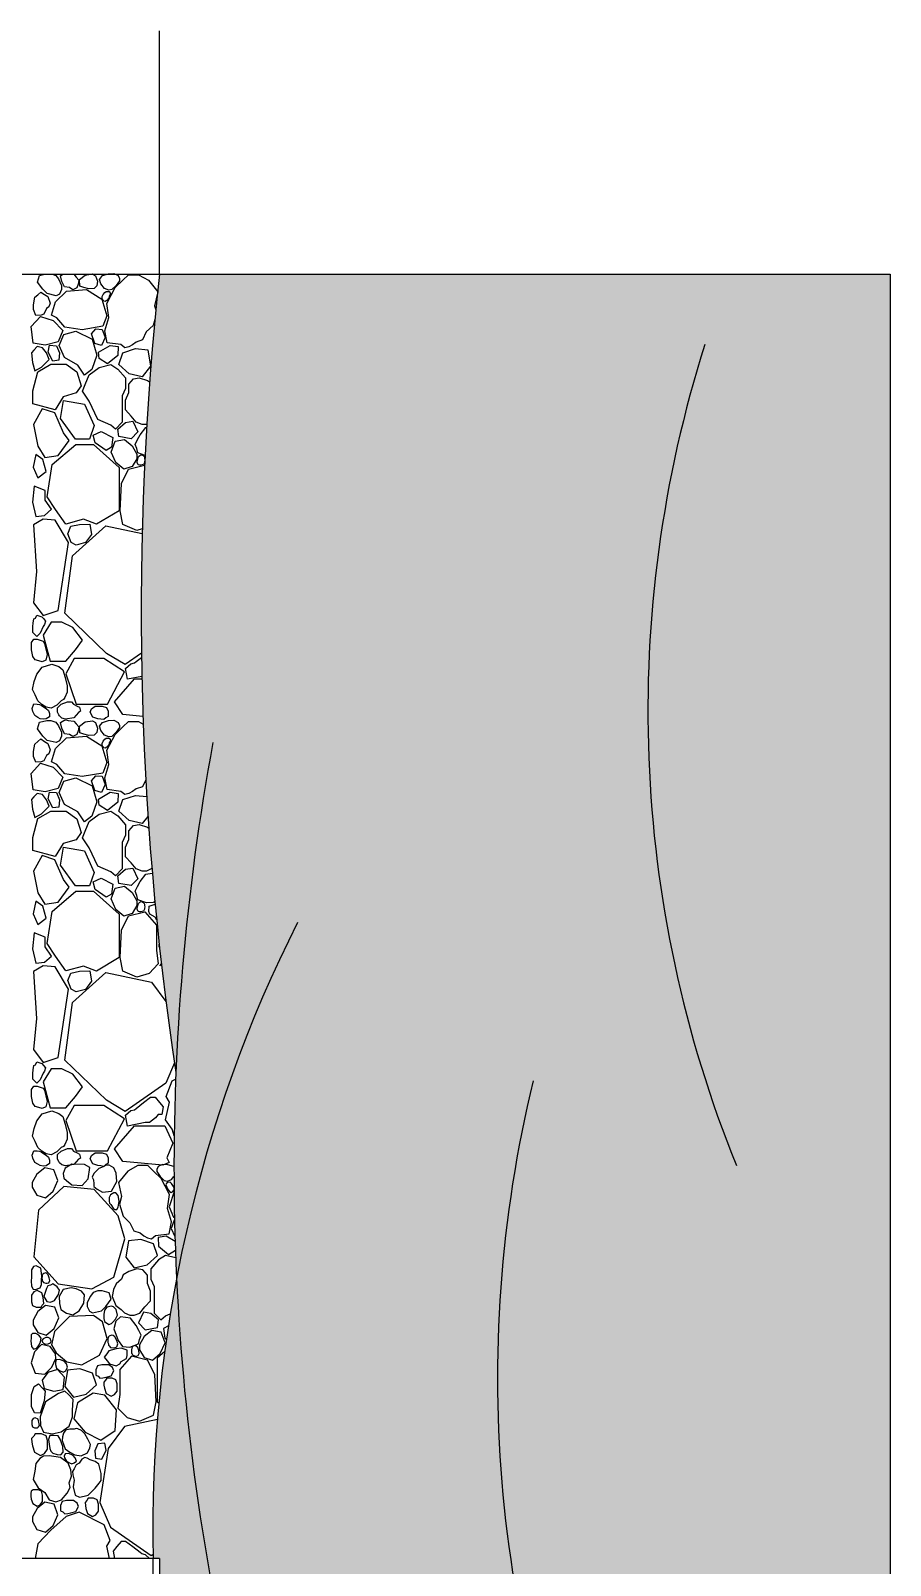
# Model space of a CAD drawing. Header units: millimetres. Extents: x 10227 to 13232, y 2 to 9351.
# Drawn here: x 11655 to 12008, y 8721 to 9351 of the extents above; entities that cross this region are included whole.
import ezdxf

# ---------------------------------------------------------------- set-up
doc = ezdxf.new("R2010")
doc.units = ezdxf.units.MM
for name, color, linetype in [('A-GLAZ-FULL', 4, 'Continuous'), ('A-WALL-FULL-EXTR', 1, 'Continuous'), ('RETINO', 20, 'Continuous')]:
    doc.layers.add(name, color=color, linetype=linetype)
doc.layers.add('muro', color=8, linetype='Continuous', transparency=0.5)

msp = doc.modelspace()

# ---------------------------------------------------------------- hatches: boundary and pattern name
at = {"layer": 'muro', "ltscale": 0.1, "transparency": 33554534}
h = msp.add_hatch(dxfattribs=at)
h.set_pattern_fill('AR-CONC', color=256, scale=0.22)
h.set_pattern_definition([(50, (-2e-12, 6528.164), (40.08063, -3.5066), [4.191, -46.101]), (355, (-2e-12, 6528.164), (-7.75355, 42.0325), [3.3528, -36.88093]), (100.45144, (3.34, 6527.87), (32.32707, 38.5259), [3.5618, -39.17985]), (46.1842, (-2e-12, 6539.34), (59.63739, -9.24931), [6.2865, -69.1515]), (96.63556, (4.97, 6538.57), (52.2289, 54.43375), [5.3427, -58.76983]), (351.18415, (-2e-12, 6539.34), (52.2289, 54.43375), [5.0292, -55.32114]), (21, (5.588, 6536.546), (33.35517, -22.49834), [4.191, -46.101]), (326, (5.59, 6536.546), (13.59645, 40.52135), [3.3528, -36.8808]), (71.45144, (8.368, 6534.67), (46.95161, 18.02301), [3.5618, -39.17979]), (37.5, (-2e-12, 6528.164), (0.679493, 18.602109), [0, -36.43376, 0, -37.4396, 0, -37.0205]), (7.5, (-2e-12, 6528.164), (14.700326, 22.039726), [0, -21.34616, 0, -35.59556, 0, -14.1097]), (327.5, (-12.461, 6528.164), (29.829931, -1.260324), [0, -13.97, 0, -43.5864, 0, -57.8358]), (317.5, (-18.05, 6528.164), (32.58842, 5.59383), [0, -18.161, 0, -28.94584, 0, -41.0718])])
edge = h.paths.add_edge_path()
edge.add_arc((11928.95, 8415.55), 224.13, 170.05672, 210.22701)
edge.add_line((11735.29, 8302.72), (11858.18, 8302.72))
edge.add_arc((12029.14, 8481.78), 247.57, 217.62596, 226.32585, ccw=False)
edge.add_arc((12299.1, 8926.34), 756.34, 218.62138, 231.96272, ccw=False)
edge = h.paths.add_edge_path(flags=17)
edge.add_arc((11983.52, 8565.17), 278.64, 165.13898, 171.16633)
edge.add_line((11708.18, 8607.96), (11708.18, 8522.38))
edge.add_arc((11983.52, 8565.17), 278.64, 188.83367, 237.31939)
edge.add_arc((12029.14, 8481.78), 247.57, 217.62596, 226.32585)
edge.add_line((11858.18, 8302.72), (11897.01, 8302.72))
edge.add_arc((12939.56, 8524.89), 1065.96, 191.16088, 192.03013, ccw=False)
edge.add_arc((12260.26, 8735.18), 554.88, 190.23017, 228.66239, ccw=False)
edge = h.paths.add_edge_path()
edge.add_line((12008.18, 9251.16), (11708.18, 9251.16))
edge.add_arc((12964.05, 9112.99), 1263.44, 173.72151, 188.62414)
edge.add_arc((12672.83, 8884.57), 958.73, 177.67081, 182.72268)
edge.add_arc((12260.26, 8735.18), 554.88, 169.21364, 181.15287)
edge.add_line((11705.49, 8724.02), (11708.18, 8724.02))
edge.add_line((11708.18, 8724.02), (11708.18, 8679.45))
edge.add_arc((12260.26, 8735.18), 554.88, 185.76475, 228.66239)
edge.add_arc((12939.56, 8524.89), 1065.96, 191.16088, 192.03013)
edge.add_line((11897.01, 8302.72), (12008.18, 8302.72))
edge.add_line((12008.18, 8302.72), (12008.18, 9251.16))
edge = h.paths.add_edge_path()
edge.add_line((12008.18, 8302.72), (11897.01, 8302.72))
edge.add_arc((12939.56, 8524.89), 1065.96, 192.03013, 207.02864)
edge.add_arc((7889.18, 7432.81), 4145.63, 8.16781, 8.42892, ccw=False)
edge.add_line((11992.75, 8021.79), (12008.18, 8021.79))
edge.add_line((12008.18, 8021.79), (12008.18, 8302.72))

# ---------------------------------------------------------------- linework, layer by layer
at = {"layer": 'A-GLAZ-FULL', "ltscale": 0.1}
for p, q in [((11705.18, 8724.02), (11600.18, 8724.02)), ((11705.49, 8724.02), (11705.18, 8614.51))]:
    msp.add_line(p, q, dxfattribs=at)
at = {"layer": 'A-WALL-FULL-EXTR', "ltscale": 0.1}
for p, q in [((11708.18, 9251.16), (11708.18, 9351.16)), ((11308.18, 9251.16), (12008.18, 9251.16)), ((12008.18, 9251.16), (12008.18, 6986)), ((11708.18, 8724.02), (11705.18, 8724.02)), ((11708.18, 8724.02), (11708.18, 8302.72))]:
    msp.add_line(p, q, dxfattribs=at)
at = {"layer": 'muro', "ltscale": 0.1}
for centre, radius, start, end in [((12964.05, 9112.99), 1263.44, 173.72151, 188.62414), ((12404.71, 9071.72), 496.05, 162.32793, 202.06736), ((12672.83, 8884.57), 958.73, 169.523, 191.73983), ((12260.26, 8735.18), 554.88, 153.23349, 181.15287), ((12361.91, 8798.1), 514.99, 166.30151, 204.40516)]:
    msp.add_arc(centre, radius, start, end, dxfattribs=at)
at = {"layer": 'RETINO'}
for points in [[(11665.8, 9242.35), (11662.1, 9243.23), (11660.3, 9244.99), (11658.12, 9247.91), (11658.95, 9250.64), (11661.13, 9251.16)], [(11664.13, 9251.16), (11665.61, 9250.68), (11666.68, 9249.24), (11667.96, 9246.59), (11667.96, 9244.9), (11667.12, 9242.98), (11665.8, 9242.35)], [(11671.19, 9245.71), (11669.21, 9245.96), (11668.04, 9248.22), (11667.57, 9250.57), (11668.54, 9251.16)], [(11672.86, 9251.16), (11672.98, 9251.15), (11673.99, 9250.01), (11674.98, 9248.8), (11674.83, 9247.17), (11674.28, 9245.59), (11673.15, 9245.05), (11672.64, 9244.83), (11671.19, 9245.71)], [(11675.47, 9246.34), (11675.28, 9249.08), (11677.67, 9250.81), (11680.6, 9251.29)], [(11680.6, 9251.29), (11681.91, 9250.54)], [(11681.91, 9250.54), (11682.65, 9248.3), (11682.5, 9246.46)], [(11690.41, 9246.55), (11688.64, 9244.88), (11687.3, 9244.62), (11685.63, 9245.32), (11684.12, 9247.28), (11683.51, 9249.05), (11684.7, 9250.62), (11687.18, 9251.34), (11689.45, 9251.48), (11691.2, 9250.61), (11691.76, 9249.39), (11691.73, 9248.54), (11690.41, 9246.55)], [(11692.26, 9222.28), (11686.7, 9223.05), (11685.73, 9227.92), (11687.3, 9233.39), (11686.57, 9239.17), (11689.97, 9245.71), (11693.09, 9248.73), (11695.41, 9250.97), (11699.47, 9250.97), (11703.65, 9248.73), (11707.53, 9244.02), (11706.16, 9238.24), (11706.66, 9236.56)], [(11657.44, 9234.23), (11656.39, 9236.67), (11656.39, 9238.67), (11656.99, 9241.71), (11658.15, 9242.71), (11659.44, 9243.83), (11660.98, 9242.83), (11662.28, 9241.99), (11663.34, 9239.31), (11662.66, 9237.75), (11661.74, 9237.08), (11660.74, 9234.77), (11659.56, 9234.36), (11657.44, 9234.23)], [(11686.6, 9234.13), (11684.87, 9229.81), (11676.37, 9228.4), (11669.24, 9229.46), (11665.95, 9233.31), (11663.78, 9234.43), (11665.42, 9239.89), (11669.92, 9244.29), (11678.14, 9244.94), (11684.47, 9240.93), (11686.6, 9234.13)], [(11681.32, 9245.39), (11679.1, 9245.22), (11677.11, 9245.75), (11675.47, 9246.34)], [(11682.5, 9246.46), (11681.32, 9245.39)], [(11687.4, 9241.42), (11686.58, 9240.42), (11685.87, 9239.99), (11685.35, 9240.18), (11684.61, 9241.07), (11684.61, 9241.99), (11685.1, 9242.87), (11685.71, 9243.69), (11686.23, 9244.16), (11687.5, 9244.12), (11687.87, 9243.55), (11687.99, 9243.08), (11687.56, 9242.19), (11687.4, 9241.42)], [(11661.27, 9222.04), (11656.25, 9222.88), (11655.54, 9229.7), (11659.32, 9233.81), (11664.52, 9232.19), (11668.47, 9228.09), (11666.54, 9223.44), (11661.27, 9222.04)], [(11706.28, 9232.57), (11705.55, 9230.17), (11702.74, 9227.51), (11701.2, 9224.2), (11698.56, 9223.33), (11697.04, 9222.19), (11695.52, 9221.38), (11693.89, 9220.99), (11692.26, 9222.28)], [(11674.7, 9213.83), (11669.18, 9216.94), (11666.99, 9221.89), (11668.83, 9226.5), (11673.78, 9227.88), (11680.45, 9224.54), (11682.4, 9217.98), (11680.33, 9212.11), (11677.34, 9209.8), (11674.7, 9213.83)], [(11682.08, 9228.74), (11684.6, 9228.54), (11685.82, 9225.16), (11684.28, 9221.89), (11681.58, 9222.71), (11680.26, 9226.67), (11682.08, 9228.74)], [(11655.96, 9214.98), (11657.04, 9211.54), (11659.66, 9213.04), (11662.91, 9216.2), (11661.83, 9218.87), (11660.07, 9220.95), (11657.9, 9221.49), (11656.54, 9220.04), (11655.64, 9218.95), (11655.96, 9214.98)], [(11666.79, 9215.88), (11664.3, 9215.48), (11662.44, 9219.19), (11663.02, 9222.01), (11665.83, 9221.85), (11667.17, 9218.87), (11666.79, 9215.88)], [(11683.42, 9216.64), (11683.11, 9219.14), (11687.93, 9221.97), (11691.17, 9221.46), (11691.11, 9217.88), (11686.86, 9214.47), (11683.42, 9216.64)], [(11698.28, 9220.66), (11703.35, 9220.15), (11704.51, 9213.4), (11701.01, 9209.04), (11695.71, 9210.31), (11691.5, 9214.15), (11693.12, 9218.91), (11698.28, 9220.66)], [(11668.6, 9200.84), (11665.26, 9195.52), (11656.2, 9198.04), (11656.2, 9203.36), (11658.25, 9211.13), (11663.49, 9214.2), (11669.83, 9214.2), (11674.25, 9211.06), (11675.96, 9205.4), (11673.91, 9202.47), (11668.6, 9200.84)], [(11688.22, 9189.27), (11682.85, 9191.58), (11679.31, 9199.14), (11676.52, 9203.16), (11677.68, 9205.95), (11679.32, 9209.9), (11683.39, 9212.96), (11688.22, 9214.12), (11691.08, 9212.28), (11694.14, 9208.61), (11694.14, 9204.32), (11692.78, 9201.32), (11692.78, 9198.33), (11692.78, 9193.35), (11692.78, 9190.43), (11690.06, 9187.64), (11688.22, 9189.27)], [(11702.93, 9189.61), (11702.78, 9189.53), (11701.09, 9189.53), (11698.63, 9190.46), (11696.58, 9192.96), (11694.25, 9195.48), (11694.25, 9199.43), (11695.61, 9202.6), (11695.61, 9206.03), (11697.48, 9208.22), (11699.87, 9208.66), (11703.27, 9207.56), (11704.11, 9207.04)], [(11679.36, 9183.49), (11673.64, 9183.49), (11667.46, 9192.02), (11668.76, 9199.37), (11677.31, 9197.86), (11681.39, 9189.05)], [(11666.6, 9176.78), (11671.03, 9182.96), (11668.81, 9186.14), (11665.21, 9194.26), (11659.98, 9196), (11656.37, 9189.49), (11658.17, 9180.6)], [(11681.39, 9189.05), (11679.36, 9183.49)], [(11688.47, 9180.13), (11686.32, 9178.81), (11681.75, 9182.03), (11680.87, 9185.19), (11684.16, 9186.62), (11689.02, 9184.17), (11688.47, 9180.13)], [(11697.21, 9190.83), (11699.24, 9186.43), (11696.51, 9183.59), (11691.46, 9184.54), (11691.04, 9187.62), (11694.23, 9190.31), (11697.21, 9190.83)], [(11702.21, 9176.73), (11699.2, 9177.84), (11698.91, 9179.61), (11698.15, 9181.34), (11699.12, 9183.28), (11700.25, 9185.29)], [(11700.25, 9185.29), (11702.55, 9188.32), (11702.86, 9188.37)], [(11658.17, 9180.6), (11661.09, 9175.95)], [(11669.7, 9148.59), (11665.47, 9154.62), (11662, 9159.86), (11664.1, 9173.03), (11673.84, 9181.27), (11681.09, 9181.27), (11691.55, 9171.9), (11691.55, 9154.07), (11682.3, 9148.53), (11676.96, 9150.59), (11669.7, 9148.59)], [(11696.97, 9172.21), (11693.48, 9171.1), (11690.29, 9173.84), (11688.35, 9178.21), (11689.94, 9182.61), (11693.75, 9183.35), (11696.93, 9180.81), (11698.83, 9177.36), (11698.83, 9175.41), (11696.97, 9172.21)], [(11658.27, 9167.65), (11661.67, 9170.24), (11660.29, 9175.11), (11657.42, 9177.24), (11656.26, 9172.05), (11658.27, 9167.65)], [(11661.09, 9175.95), (11666.6, 9176.78)], [(11698.89, 9146.04), (11693.1, 9148.51), (11692.02, 9154.07), (11692.56, 9165.3), (11695.49, 9171.17), (11702.02, 9172.78)], [(11701.55, 9173.11), (11700.51, 9172.82), (11700.01, 9172.82), (11699.38, 9173), (11698.93, 9173.92), (11699.11, 9175.06), (11699.57, 9176.32), (11700.09, 9176.8), (11700.57, 9177.08), (11701.37, 9176.87), (11701.71, 9176.6), (11701.99, 9176.04), (11702.06, 9175.43), (11702.13, 9174.86), (11702.06, 9174.37), (11702.06, 9173.91), (11701.91, 9173.69), (11701.55, 9173.11)], [(11661.25, 9158.44), (11661.18, 9162.45), (11656.68, 9164.18), (11655.98, 9157.68), (11657.42, 9151.72)], [(11660.94, 9152.14), (11663.78, 9154.72), (11661.25, 9158.44)], [(11660.46, 9111.06), (11666.61, 9113.1), (11670.78, 9141.11), (11665.26, 9150.23), (11660.36, 9150.67), (11656.43, 9148.38), (11657.71, 9129.11)], [(11657.42, 9151.72), (11660.94, 9152.14)], [(11700.73, 9095.58), (11694.06, 9090.92), (11686.39, 9095.5), (11669.23, 9112), (11672.43, 9135.6), (11686.16, 9147.97), (11701.01, 9144.78)], [(11671.84, 9141.09), (11670.46, 9144.61), (11671.77, 9147.72)], [(11671.77, 9147.72), (11675.31, 9148.51), (11679.62, 9148.57), (11680.3, 9144.39), (11677.73, 9141.02)], [(11677.73, 9141.02), (11673.98, 9140), (11671.84, 9141.09)], [(11701.06, 9146.71), (11698.89, 9146.04)], [(11657.71, 9129.11), (11656.43, 9116.36)], [(11656.43, 9116.36), (11660.46, 9111.06)], [(11660.43, 9106.55), (11659.17, 9103.89), (11657.86, 9102.49), (11657.14, 9103.17), (11656.11, 9104.16), (11656.11, 9106.54), (11656.32, 9107.97), (11656.59, 9109.77), (11657.31, 9109.98), (11657.86, 9111.23), (11659.9, 9110.58), (11660.51, 9109.82), (11661.29, 9108.83), (11661.01, 9107.39), (11660.43, 9106.55)], [(11673.73, 9096.99), (11676.54, 9100.99), (11672.64, 9106.17), (11668.01, 9108.35), (11663.65, 9108.35), (11660.38, 9103.08), (11663.29, 9092.35), (11669.73, 9092.35), (11673.73, 9096.99)], [(11661.46, 9092.79), (11660.02, 9092.07), (11658.58, 9092.47), (11657.06, 9092.9), (11656.11, 9094.31), (11655.66, 9097.02), (11655.66, 9099.97), (11656.53, 9101.34), (11657.88, 9101.34), (11660.4, 9100.51), (11660.91, 9099.59), (11661.99, 9095.05), (11661.46, 9092.79)], [(11667.74, 9076.13), (11665.97, 9074.31), (11663.63, 9073.05), (11661.62, 9073.51), (11659.8, 9074.59), (11658.23, 9076.09), (11657.05, 9078.59), (11656.05, 9080.7), (11656.73, 9083.96), (11657.76, 9086.99), (11660.05, 9089.89), (11663.91, 9091.18), (11666.84, 9090.1), (11668.41, 9088.82), (11669.48, 9085.67), (11670.2, 9082.24), (11670.2, 9079.56), (11669.3, 9077.38), (11668.71, 9076.57), (11667.74, 9076.13)], [(11693.8, 9087.9), (11685.25, 9093.41), (11673.08, 9093.41), (11669.74, 9087.17), (11673.95, 9074.7), (11686.84, 9074.7), (11693.8, 9087.9)], [(11700.89, 9086.02), (11695.07, 9084.89), (11694.18, 9089.31), (11696.37, 9091.24), (11697.85, 9091.62), (11698.55, 9092.17), (11700.75, 9093.85)], [(11701.35, 9069.65), (11693.17, 9070.39), (11689.63, 9075.62), (11697.92, 9085.04), (11700.91, 9085.04)], [(11660.13, 9073.88), (11661.65, 9072.94), (11662.61, 9072.14), (11663, 9070.89), (11663, 9069.54), (11661.63, 9068.64), (11660.39, 9068.47), (11659.13, 9068.7), (11658.15, 9069.22), (11656.97, 9070), (11656.12, 9071.66), (11655.93, 9072.98), (11656.51, 9074.78), (11657.92, 9074.76), (11658.91, 9074.6), (11659.59, 9074.35), (11660.13, 9073.88)], [(11674.87, 9071.27), (11673.05, 9069.12), (11669.57, 9068.6), (11668.04, 9068.92), (11667.05, 9069.87), (11666.8, 9070.37), (11666.33, 9071.37), (11666.33, 9073.24), (11667.74, 9074.65), (11670.35, 9075.65), (11672.08, 9075.65), (11672.79, 9074.65), (11674.3, 9073.92), (11675.33, 9073.42), (11675.69, 9071.77), (11674.87, 9071.27)], [(11682.83, 9068.72), (11680.75, 9069.35), (11679.63, 9071.39), (11680.23, 9072.8), (11681.7, 9073.88), (11684.66, 9073.88), (11686.34, 9073.37), (11687.03, 9071.83), (11687.03, 9069.63), (11686.14, 9069.12), (11685.36, 9068.37), (11684.13, 9068.51), (11682.83, 9068.72)], [(11665.8, 9058.95), (11662.1, 9059.83), (11660.3, 9061.59), (11658.12, 9064.51), (11658.95, 9067.24), (11661.87, 9067.94), (11663.58, 9067.94), (11665.61, 9067.28), (11666.68, 9065.84), (11667.96, 9063.19), (11667.96, 9061.5), (11667.12, 9059.58), (11665.8, 9058.95)], [(11671.19, 9062.31), (11669.21, 9062.56), (11668.04, 9064.82), (11667.57, 9067.17), (11668.94, 9068), (11669.77, 9068.24), (11670.71, 9067.98), (11672.98, 9067.75), (11673.99, 9066.61), (11674.98, 9065.4), (11674.83, 9063.77), (11674.28, 9062.19), (11673.15, 9061.65), (11672.64, 9061.43), (11671.19, 9062.31)], [(11675.47, 9062.94), (11675.28, 9065.68), (11677.67, 9067.41), (11680.6, 9067.89)], [(11680.6, 9067.89), (11681.91, 9067.14)], [(11681.91, 9067.14), (11682.65, 9064.9), (11682.5, 9063.06)], [(11690.41, 9063.15), (11688.64, 9061.48), (11687.3, 9061.22), (11685.63, 9061.92), (11684.12, 9063.88), (11683.51, 9065.64), (11684.7, 9067.22), (11687.18, 9067.94), (11689.45, 9068.08), (11691.2, 9067.21), (11691.76, 9065.99), (11691.73, 9065.14), (11690.41, 9063.15)], [(11692.26, 9038.88), (11686.7, 9039.65), (11685.73, 9044.52), (11687.3, 9049.99), (11686.57, 9055.77), (11689.97, 9062.31), (11693.09, 9065.33), (11695.41, 9067.57), (11699.47, 9067.57), (11701.46, 9066.51)], [(11657.44, 9050.83), (11656.39, 9053.27), (11656.39, 9055.27), (11656.99, 9058.31), (11658.15, 9059.31), (11659.44, 9060.43), (11660.98, 9059.43), (11662.28, 9058.59), (11663.34, 9055.91), (11662.66, 9054.35), (11661.74, 9053.68), (11660.74, 9051.37), (11659.56, 9050.96), (11657.44, 9050.83)], [(11686.6, 9050.73), (11684.87, 9046.41), (11676.37, 9045), (11669.24, 9046.06), (11665.95, 9049.91), (11663.78, 9051.03), (11665.42, 9056.49), (11669.92, 9060.89), (11678.14, 9061.54), (11684.47, 9057.53), (11686.6, 9050.73)], [(11681.32, 9061.99), (11679.1, 9061.82), (11677.11, 9062.34), (11675.47, 9062.94)], [(11682.5, 9063.06), (11681.32, 9061.99)], [(11687.4, 9058.02), (11686.58, 9057.02), (11685.87, 9056.59), (11685.35, 9056.78), (11684.61, 9057.67), (11684.61, 9058.59), (11685.1, 9059.47), (11685.71, 9060.29), (11686.23, 9060.76), (11687.5, 9060.71), (11687.87, 9060.15), (11687.99, 9059.68), (11687.56, 9058.79), (11687.4, 9058.02)], [(11661.27, 9038.64), (11656.25, 9039.48), (11655.54, 9046.3), (11659.32, 9050.41), (11664.52, 9048.79), (11668.47, 9044.68), (11666.54, 9040.04), (11661.27, 9038.64)], [(11674.7, 9030.43), (11669.18, 9033.54), (11666.99, 9038.49), (11668.83, 9043.1), (11673.78, 9044.48), (11680.45, 9041.14), (11682.4, 9034.58), (11680.33, 9028.71), (11677.34, 9026.4), (11674.7, 9030.43)], [(11682.08, 9045.34), (11684.6, 9045.14), (11685.82, 9041.76), (11684.28, 9038.49), (11681.58, 9039.31), (11680.26, 9043.27), (11682.08, 9045.34)], [(11702.51, 9043.62), (11701.2, 9040.8), (11698.56, 9039.93), (11697.04, 9038.79), (11695.52, 9037.98), (11693.89, 9037.59), (11692.26, 9038.88)], [(11655.96, 9031.58), (11657.04, 9028.14), (11659.66, 9029.64), (11662.91, 9032.8), (11661.83, 9035.47), (11660.07, 9037.55), (11657.9, 9038.09), (11656.54, 9036.64), (11655.64, 9035.55), (11655.96, 9031.58)], [(11666.79, 9032.48), (11664.3, 9032.08), (11662.44, 9035.79), (11663.02, 9038.61), (11665.83, 9038.45), (11667.17, 9035.47), (11666.79, 9032.48)], [(11683.42, 9033.24), (11683.11, 9035.74), (11687.93, 9038.56), (11691.17, 9038.06), (11691.11, 9034.48), (11686.86, 9031.07), (11683.42, 9033.24)], [(11703.42, 9028.64), (11701.01, 9025.64), (11695.71, 9026.91), (11691.5, 9030.75), (11693.12, 9035.51), (11698.28, 9037.26)], [(11698.28, 9037.26), (11702.9, 9036.79)], [(11668.6, 9017.44), (11665.26, 9012.12), (11656.2, 9014.64), (11656.2, 9019.96), (11658.25, 9027.73), (11663.49, 9030.8), (11669.83, 9030.8), (11674.25, 9027.66), (11675.96, 9022), (11673.91, 9019.07), (11668.6, 9017.44)], [(11688.22, 9005.87), (11682.85, 9008.18), (11679.31, 9015.74), (11676.52, 9019.76), (11677.68, 9022.55), (11679.32, 9026.5), (11683.39, 9029.56), (11688.22, 9030.72), (11691.08, 9028.88), (11694.14, 9025.21), (11694.14, 9020.92), (11692.78, 9017.92), (11692.78, 9014.92), (11692.78, 9009.95), (11692.78, 9007.03), (11690.06, 9004.23), (11688.22, 9005.87)], [(11705.04, 9007.26), (11705, 9007.22), (11702.78, 9006.13), (11701.09, 9006.13), (11698.63, 9007.06), (11696.58, 9009.56), (11694.25, 9012.08), (11694.25, 9016.03), (11695.61, 9019.2), (11695.61, 9022.63), (11697.48, 9024.82), (11699.87, 9025.26), (11703.27, 9024.16), (11703.75, 9023.86)], [(11679.36, 9000.09), (11673.64, 9000.09), (11667.46, 9008.62), (11668.76, 9015.97), (11677.31, 9014.46), (11681.39, 9005.64)], [(11666.6, 8993.38), (11671.03, 8999.55), (11668.81, 9002.74), (11665.21, 9010.86), (11659.98, 9012.6), (11656.37, 9006.09), (11658.17, 8997.2)], [(11681.39, 9005.64), (11679.36, 9000.09)], [(11688.47, 8996.73), (11686.32, 8995.41), (11681.75, 8998.63), (11680.87, 9001.79), (11684.16, 9003.22), (11689.02, 9000.77), (11688.47, 8996.73)], [(11697.21, 9007.43), (11699.24, 9003.03), (11696.51, 9000.19), (11691.46, 9001.14), (11691.04, 9004.22), (11694.23, 9006.91), (11697.21, 9007.43)], [(11700.25, 9001.89), (11702.55, 9004.92), (11705.2, 9005.32)], [(11658.17, 8997.2), (11661.09, 8992.55)], [(11669.7, 8965.19), (11665.47, 8971.22), (11662, 8976.46), (11664.1, 8989.63), (11673.84, 8997.87), (11681.09, 8997.87), (11691.55, 8988.5), (11691.55, 8970.67), (11682.3, 8965.13), (11676.96, 8967.19), (11669.7, 8965.19)], [(11696.97, 8988.81), (11693.48, 8987.7), (11690.29, 8990.44), (11688.35, 8994.81), (11689.94, 8999.21), (11693.75, 8999.95), (11696.93, 8997.41), (11698.83, 8993.96), (11698.83, 8992.01), (11696.97, 8988.81)], [(11706.23, 8993.93), (11705.75, 8993.3), (11702.81, 8993.11), (11699.2, 8994.44), (11698.91, 8996.21), (11698.15, 8997.94), (11699.12, 8999.88), (11700.25, 9001.89)], [(11658.27, 8984.25), (11661.67, 8986.84), (11660.29, 8991.71), (11657.42, 8993.84), (11656.26, 8988.65), (11658.27, 8984.25)], [(11661.09, 8992.55), (11666.6, 8993.38)], [(11701.55, 8989.71), (11700.51, 8989.42), (11700.01, 8989.42), (11699.38, 8989.6), (11698.93, 8990.51), (11699.11, 8991.66), (11699.57, 8992.91), (11700.09, 8993.4), (11700.57, 8993.68), (11701.37, 8993.47), (11701.71, 8993.2), (11701.99, 8992.64), (11702.06, 8992.02), (11702.13, 8991.46), (11702.06, 8990.97), (11702.06, 8990.51), (11701.91, 8990.28), (11701.55, 8989.71)], [(11706.98, 8986.22), (11706.94, 8986.24), (11706.35, 8987.22), (11704.14, 8988.42), (11703.83, 8989.63), (11703.89, 8991.76)], [(11703.89, 8991.76), (11706.36, 8992.57)], [(11698.89, 8962.64), (11693.1, 8965.11), (11692.02, 8970.67), (11692.56, 8981.9), (11695.49, 8987.77), (11702.14, 8989.41), (11706.95, 8983.94), (11706.95, 8973.65), (11707.67, 8968.07), (11703.95, 8964.19), (11698.89, 8962.64)], [(11661.25, 8975.04), (11661.18, 8979.05), (11656.68, 8980.78), (11655.98, 8974.28), (11657.42, 8968.32)], [(11660.94, 8968.73), (11663.78, 8971.31), (11661.25, 8975.04)], [(11708.18, 8974.83), (11708.03, 8975.03), (11708.03, 8976.18)], [(11660.46, 8927.66), (11666.61, 8929.7), (11670.78, 8957.71), (11665.26, 8966.83), (11660.36, 8967.27), (11656.43, 8964.98), (11657.71, 8945.71)], [(11657.42, 8968.32), (11660.94, 8968.73)], [(11710.72, 8919.17), (11694.06, 8907.52), (11686.39, 8912.1), (11669.23, 8928.6), (11672.43, 8952.2), (11686.16, 8964.57), (11704.94, 8960.53), (11710.81, 8952.69)], [(11671.77, 8964.32), (11675.31, 8965.11), (11679.62, 8965.17), (11680.3, 8960.99), (11677.73, 8957.62)], [(11708.28, 8967.3), (11708.94, 8968.13)], [(11671.84, 8957.69), (11670.46, 8961.21), (11671.77, 8964.32)], [(11677.73, 8957.62), (11673.98, 8956.6), (11671.84, 8957.69)], [(11657.71, 8945.71), (11656.43, 8932.96)], [(11660.43, 8923.15), (11659.17, 8920.49), (11657.86, 8919.09), (11657.14, 8919.77), (11656.11, 8920.76), (11656.11, 8923.14), (11656.32, 8924.57), (11656.59, 8926.37), (11657.31, 8926.58), (11657.86, 8927.83), (11659.9, 8927.18), (11660.51, 8926.41), (11661.29, 8925.43), (11661.01, 8923.99), (11660.43, 8923.15)], [(11656.43, 8932.96), (11660.46, 8927.66)], [(11714.31, 8927.41), (11710.72, 8919.17)], [(11673.73, 8913.59), (11676.54, 8917.59), (11672.64, 8922.77), (11668.01, 8924.95), (11663.65, 8924.95), (11660.38, 8919.68), (11663.29, 8908.95), (11669.73, 8908.95), (11673.73, 8913.59)], [(11714.18, 8897.43), (11713.36, 8900.26), (11710.64, 8904.12), (11712.31, 8911.32), (11710.91, 8913.69), (11713.36, 8920.1), (11714.78, 8920.81)], [(11661.46, 8909.39), (11660.02, 8908.67), (11658.58, 8909.07), (11657.06, 8909.5), (11656.11, 8910.91), (11655.66, 8913.62), (11655.66, 8916.57), (11656.53, 8917.94), (11657.88, 8917.94), (11660.4, 8917.11), (11660.91, 8916.19), (11661.99, 8911.65), (11661.46, 8909.39)], [(11693.8, 8904.5), (11685.25, 8910.01), (11673.08, 8910.01), (11669.74, 8903.77), (11673.95, 8891.3), (11686.84, 8891.3), (11693.8, 8904.5)], [(11706.49, 8904.87), (11704.1, 8902.9), (11702.34, 8902.9), (11695.07, 8901.49), (11694.18, 8905.91), (11696.37, 8907.83), (11697.85, 8908.22), (11698.55, 8908.77), (11701.61, 8911.11), (11704.52, 8913.33), (11706.33, 8913.33), (11708.1, 8911.21), (11709.63, 8909.37), (11709.09, 8906.28), (11707.58, 8906.28), (11706.49, 8904.87)], [(11667.74, 8892.73), (11665.97, 8890.91), (11663.63, 8889.65), (11661.62, 8890.11), (11659.8, 8891.19), (11658.23, 8892.69), (11657.05, 8895.19), (11656.05, 8897.3), (11656.73, 8900.55), (11657.76, 8903.59), (11660.05, 8906.49), (11663.91, 8907.78), (11666.84, 8906.7), (11668.41, 8905.42), (11669.48, 8902.27), (11670.2, 8898.84), (11670.2, 8896.16), (11669.3, 8893.98), (11668.71, 8893.17), (11667.74, 8892.73)], [(11711.12, 8888.5), (11712.06, 8886.56), (11709.54, 8885.51), (11693.17, 8886.99), (11689.63, 8892.22), (11697.92, 8901.64), (11710.4, 8901.64), (11713.69, 8894.48), (11711.12, 8888.5)], [(11660.13, 8890.48), (11661.65, 8889.54), (11662.61, 8888.74), (11663, 8887.49), (11663, 8886.14), (11661.63, 8885.24), (11660.39, 8885.07), (11659.13, 8885.3), (11658.15, 8885.82), (11656.97, 8886.6), (11656.12, 8888.26), (11655.93, 8889.58), (11656.51, 8891.38), (11657.92, 8891.35), (11658.91, 8891.19), (11659.59, 8890.95), (11660.13, 8890.48)], [(11674.87, 8887.87), (11673.05, 8885.72), (11669.57, 8885.2), (11668.04, 8885.52), (11667.05, 8886.47), (11666.8, 8886.97), (11666.33, 8887.97), (11666.33, 8889.84), (11667.74, 8891.25), (11670.35, 8892.25), (11672.08, 8892.25), (11672.79, 8891.25), (11674.3, 8890.52), (11675.33, 8890.02), (11675.69, 8888.37), (11674.87, 8887.87)], [(11682.83, 8885.32), (11680.75, 8885.95), (11679.63, 8887.99), (11680.23, 8889.39), (11681.7, 8890.48), (11684.66, 8890.48), (11686.34, 8889.97), (11687.03, 8888.43), (11687.03, 8886.23), (11686.14, 8885.72), (11685.36, 8884.97), (11684.13, 8885.11), (11682.83, 8885.32)], [(11657.81, 8873.19), (11661.29, 8872.09), (11664.49, 8874.83), (11666.43, 8879.2), (11664.84, 8883.6), (11661.03, 8884.34), (11657.85, 8881.8), (11655.94, 8878.35), (11655.94, 8876.4), (11657.81, 8873.19)], [(11669.41, 8884.26), (11668.66, 8882.02), (11668.82, 8880.17)], [(11672.17, 8885.84), (11669.41, 8884.26)], [(11678.89, 8879.84), (11679.59, 8884.54), (11677.32, 8885.71), (11672.17, 8885.84)], [(11684.8, 8874.35), (11688.47, 8874.81), (11690.65, 8878.68), (11690.38, 8882.17), (11689.39, 8884.35), (11687.48, 8885.46), (11686.23, 8885.44), (11685.07, 8884.76), (11683.2, 8884.06), (11681.22, 8882.09), (11680.5, 8880.52), (11681.12, 8879.46), (11681.16, 8877.78), (11681.19, 8876.64), (11682.54, 8875.63), (11684.8, 8874.35)], [(11706.53, 8856.56), (11712.08, 8857.33), (11713.05, 8862.2), (11711.49, 8867.67), (11712.21, 8873.46), (11708.81, 8879.99), (11705.69, 8883.01), (11703.37, 8885.26), (11699.31, 8885.26), (11695.13, 8883.01), (11691.26, 8878.3), (11692.62, 8872.52), (11691.71, 8869.47), (11693.23, 8864.45), (11696.04, 8861.79), (11697.58, 8858.49), (11700.22, 8857.61), (11701.74, 8856.47), (11703.26, 8855.66), (11704.89, 8855.27), (11706.53, 8856.56)], [(11714.1, 8884.88), (11714.08, 8884.9), (11711.6, 8885.62), (11709.34, 8885.76), (11707.59, 8884.89), (11707.03, 8883.67), (11707.05, 8882.82), (11708.37, 8880.83)], [(11691.17, 8864.61), (11681.37, 8875.48), (11668.92, 8876.76), (11658.45, 8866.91), (11656.55, 8847.86), (11666.59, 8836.74), (11680.42, 8834.73), (11689.41, 8839.47), (11693.86, 8855.26), (11691.17, 8864.61)], [(11668.82, 8880.17), (11670, 8879.1)], [(11670, 8879.1), (11672.21, 8877.44), (11676.47, 8877.11), (11678.89, 8879.84)], [(11708.37, 8880.83), (11710.14, 8879.16), (11711.48, 8878.9), (11713.15, 8879.6), (11714.11, 8880.84)], [(11711.38, 8875.7), (11712.2, 8874.7), (11712.91, 8874.28), (11713.44, 8874.46), (11714.17, 8875.35), (11714.17, 8876.27), (11713.68, 8877.15), (11713.07, 8877.98), (11712.55, 8878.44), (11711.28, 8878.4), (11710.91, 8877.83), (11710.79, 8877.36), (11711.23, 8876.47), (11711.38, 8875.7)], [(11688.23, 8869.36), (11689.12, 8867.81), (11689.83, 8867.3), (11690.63, 8867.3), (11691.2, 8868.21), (11691.55, 8870.67), (11691.15, 8873.05), (11690.23, 8874.11), (11689.43, 8874.11), (11687.98, 8873.33), (11687.46, 8872.16), (11687.46, 8870.7), (11687.61, 8869.86), (11688.23, 8869.36)], [(11714.15, 8874.7), (11712.19, 8868.41)], [(11712.19, 8868.41), (11713.91, 8864.09), (11714.32, 8864.02)], [(11714.35, 8862.83), (11714.19, 8862.82), (11712.96, 8859.44), (11714.5, 8856.17), (11714.52, 8856.17)], [(11700.5, 8854.94), (11695.43, 8854.43), (11694.27, 8847.68), (11697.78, 8843.32), (11703.07, 8844.59), (11707.28, 8848.43), (11705.67, 8853.19), (11700.5, 8854.94)], [(11714.58, 8854.06), (11710.85, 8856.25), (11707.61, 8855.74), (11707.68, 8852.16), (11711.92, 8848.75), (11714.7, 8850.5)], [(11714.82, 8847.38), (11710.56, 8848.4), (11707.7, 8846.56), (11704.64, 8842.89), (11704.64, 8838.6), (11706, 8835.6), (11706, 8832.61), (11706, 8827.63), (11706, 8824.71), (11708.72, 8821.92), (11710.56, 8823.55)], [(11655.45, 8837.91), (11655.57, 8835.83), (11656.26, 8834.54), (11657.23, 8834.35), (11659.15, 8835.05), (11659.74, 8836.44), (11659.65, 8838.38), (11659.83, 8840.03), (11659.47, 8843.19), (11657.49, 8844.09), (11656.42, 8843.81), (11655.56, 8842.43), (11655.67, 8839.39), (11655.45, 8837.91)], [(11660.49, 8837.26), (11661.53, 8836.96), (11662.03, 8836.96), (11662.66, 8837.14), (11663.11, 8838.06), (11662.93, 8839.2), (11662.47, 8840.46), (11661.95, 8840.94), (11661.46, 8841.23), (11660.66, 8841.01), (11660.33, 8840.74), (11660.04, 8840.18), (11659.98, 8839.57), (11659.91, 8839), (11659.98, 8838.51), (11659.98, 8838.05), (11660.13, 8837.83), (11660.49, 8837.26)], [(11690.21, 8827.9), (11692.38, 8826.19), (11693.79, 8824.9), (11696, 8823.81), (11697.7, 8823.81), (11700.15, 8824.74), (11702.2, 8827.24), (11704.53, 8829.76), (11704.53, 8833.71), (11703.17, 8836.88), (11703.17, 8840.31), (11701.3, 8842.5), (11698.92, 8842.94), (11695.52, 8841.84), (11693.25, 8840.44), (11692.6, 8838.6), (11690.31, 8836.8), (11689.21, 8834.39), (11688.72, 8831.49), (11690.21, 8827.9)], [(11660.39, 8831.09), (11659.8, 8833.01), (11657.91, 8834.06), (11656.6, 8833.5), (11655.59, 8832.13), (11655.59, 8829.39), (11656.07, 8827.82), (11657.5, 8827.19), (11659.54, 8827.19), (11660.01, 8828.01), (11660.71, 8828.73), (11660.58, 8829.88), (11660.39, 8831.09)], [(11661.3, 8833.62), (11660.74, 8831.52), (11661.86, 8829.49), (11663.37, 8829.25), (11665.08, 8829.92), (11666.65, 8832.42), (11667.11, 8834.13), (11666.17, 8835.52), (11664.31, 8836.69), (11663.4, 8836.21), (11662.36, 8835.95), (11661.82, 8834.83), (11661.3, 8833.62)], [(11675.19, 8825.69), (11677.16, 8828.78), (11677.37, 8832.18), (11676.16, 8833.76), (11673.94, 8834.67), (11671.91, 8835.15), (11668.57, 8834.45), (11666.99, 8831.53), (11667.14, 8828.63), (11667.66, 8826.17), (11670.04, 8824.72), (11672.59, 8823.97), (11675.19, 8825.69)], [(11680.68, 8824.82), (11684.38, 8825.7), (11686.18, 8827.46), (11688.36, 8830.38), (11687.52, 8833.11), (11684.61, 8833.81), (11682.9, 8833.81), (11680.87, 8833.15), (11679.8, 8831.71), (11678.52, 8829.06), (11678.52, 8827.37), (11679.36, 8825.45), (11680.68, 8824.82)], [(11658.2, 8816.72), (11661.68, 8815.61), (11664.88, 8818.35), (11666.82, 8822.72), (11665.23, 8827.12), (11661.42, 8827.86), (11658.24, 8825.32), (11656.33, 8821.87), (11656.33, 8819.92), (11658.2, 8816.72)], [(11690.9, 8823.86), (11690.32, 8826.25), (11689.3, 8827.3), (11688.4, 8827.59), (11686.5, 8827.12), (11685.56, 8825.88), (11685.33, 8824.19), (11685.32, 8822.45), (11685.54, 8821.29), (11687.31, 8820.06), (11688.39, 8820.44), (11689.03, 8820.96), (11690.14, 8822.2), (11690.9, 8823.86)], [(11684.79, 8821.1), (11681, 8823.79), (11671.18, 8823.3), (11665.05, 8817.22), (11663.86, 8811.69), (11665.8, 8808.45), (11670.14, 8804.76), (11676.31, 8803.52), (11683.57, 8807.44), (11686.7, 8814.24), (11684.79, 8821.1)], [(11698.53, 8819.57), (11696.23, 8822.6), (11692.2, 8823.21), (11690.26, 8821.38), (11689.36, 8818.29), (11691.16, 8813.44), (11693.03, 8810.98), (11695.98, 8810.79), (11699.58, 8812.12), (11699.88, 8813.89), (11700.63, 8815.62), (11699.67, 8817.56), (11698.53, 8819.57)], [(11701.58, 8825.11), (11699.55, 8820.71), (11702.27, 8817.87), (11707.32, 8818.82), (11707.75, 8821.9), (11704.55, 8824.59), (11701.58, 8825.11)], [(11710.56, 8823.55), (11712.6, 8824.43)], [(11655.56, 8811), (11656.49, 8809.85), (11657.78, 8810.35), (11658.73, 8811.64), (11659.31, 8812.98), (11659.55, 8814.38), (11658.68, 8815.66), (11657.33, 8816.33), (11656.08, 8816.33), (11655.49, 8815.84), (11655.41, 8814.44), (11655.37, 8813.34), (11655.56, 8811)], [(11661.42, 8812), (11662.44, 8812.13), (11663.42, 8812.49), (11663.65, 8813.21), (11663.33, 8814.23), (11662.44, 8814.64), (11661.49, 8814.75), (11660.36, 8814.15), (11659.79, 8813.45), (11660.09, 8812.82), (11660.52, 8812.4), (11661.42, 8812)], [(11688.02, 8810.67), (11689.35, 8810.5), (11689.96, 8810.59), (11690.71, 8810.93), (11691.08, 8812.13), (11690.66, 8813.51), (11689.85, 8814.96), (11689.13, 8815.46), (11688.48, 8815.72), (11687.54, 8815.31), (11687.17, 8814.92), (11686.93, 8814.18), (11686.96, 8813.41), (11686.98, 8812.7), (11687.16, 8812.11), (11687.24, 8811.55), (11687.47, 8811.3), (11688.02, 8810.67)], [(11701.81, 8806.49), (11705.3, 8805.38), (11708.49, 8808.12), (11710.44, 8812.49), (11708.85, 8816.89), (11705.03, 8817.63), (11701.85, 8815.09), (11699.95, 8811.64), (11699.95, 8809.7), (11701.81, 8806.49)], [(11711.82, 8819.48), (11709.76, 8818.45), (11710.31, 8814.42)], [(11710.31, 8814.42), (11711, 8813.99)], [(11663.31, 8811.07), (11659.75, 8811.88), (11656.79, 8808.89), (11655.52, 8804.37), (11657.17, 8800.12), (11661.03, 8799.7), (11663.99, 8802.5), (11665.6, 8806.09), (11665.44, 8808.03), (11663.31, 8811.07)], [(11694.89, 8809.44), (11692.36, 8810.27), (11690.37, 8810.09), (11687.4, 8809.23), (11686.5, 8807.99), (11685.5, 8806.6), (11686.63, 8805.15), (11687.58, 8803.93), (11690.34, 8803.11), (11691.84, 8803.92), (11692.43, 8804.9), (11694.64, 8806.1), (11694.95, 8807.31), (11694.89, 8809.44)], [(11699.89, 8780.32), (11705.69, 8782.79), (11706.76, 8788.35), (11706.22, 8799.58), (11703.29, 8805.45), (11696.65, 8807.09), (11691.84, 8801.62), (11691.84, 8791.33), (11691.11, 8785.75), (11694.83, 8781.88), (11699.89, 8780.32)], [(11697.23, 8807.39), (11698.27, 8807.1), (11698.77, 8807.1), (11699.41, 8807.28), (11699.85, 8808.2), (11699.68, 8809.34), (11699.21, 8810.6), (11698.69, 8811.08), (11698.21, 8811.36), (11697.41, 8811.15), (11697.07, 8810.88), (11696.79, 8810.32), (11696.72, 8809.71), (11696.65, 8809.14), (11696.72, 8808.65), (11696.72, 8808.19), (11696.87, 8807.97), (11697.23, 8807.39)], [(11710.3, 8808.93), (11707.23, 8806.18), (11707.23, 8788.35), (11707.89, 8787.95)], [(11664.81, 8792.66), (11668.61, 8793.3), (11669.14, 8798.44), (11666.28, 8801.55), (11662.36, 8800.32), (11659.94, 8797.22), (11660.83, 8793.71), (11664.81, 8792.66)], [(11665.93, 8802.18), (11667.16, 8801.2), (11668.6, 8800.5), (11669.64, 8801.02), (11670.43, 8802.46), (11669.92, 8803.88), (11669.03, 8805.03), (11667.16, 8805.64), (11665.79, 8805.51), (11665.41, 8804.52), (11665.41, 8803.59), (11665.93, 8802.18)], [(11675.52, 8801.84), (11670.45, 8801.33), (11669.29, 8794.58), (11672.8, 8790.22), (11678.09, 8791.49), (11682.31, 8795.33), (11680.69, 8800.09), (11675.52, 8801.84)], [(11686.26, 8798.37), (11688.33, 8799), (11689.46, 8801.04), (11688.86, 8802.45), (11687.38, 8803.54), (11684.43, 8803.54), (11682.74, 8803.02), (11682.06, 8801.48), (11682.06, 8799.28), (11682.95, 8798.77), (11683.72, 8798.02), (11684.95, 8798.16), (11686.26, 8798.37)], [(11660.85, 8788.64), (11659.12, 8783.59), (11656.8, 8783.81), (11655.63, 8786.42), (11655.63, 8791.32), (11656.74, 8794.61), (11658.45, 8795.64), (11660.26, 8793.71), (11661.16, 8792.62), (11660.85, 8788.64)], [(11685.58, 8793.84), (11686.21, 8791.76), (11688.25, 8790.64), (11689.66, 8791.24), (11690.75, 8792.71), (11690.75, 8795.67), (11690.23, 8797.36), (11688.69, 8798.04), (11686.49, 8798.04), (11685.98, 8797.15), (11685.24, 8796.37), (11685.37, 8795.14), (11685.58, 8793.84)], [(11672.49, 8784.78), (11672.72, 8789.22), (11670.84, 8791.35), (11669.26, 8792.61), (11666.7, 8791.71), (11661.37, 8788.31), (11659.19, 8782.11), (11659.33, 8778.58), (11660.57, 8775.84), (11664.16, 8775.13), (11667.85, 8776.05), (11671.04, 8778.36), (11672.41, 8782.12), (11672.49, 8784.78)], [(11680.95, 8791.88), (11674.54, 8787.85), (11672.95, 8781.3)], [(11690.5, 8784.98), (11685.7, 8791.07), (11680.95, 8791.88)], [(11672.95, 8781.3), (11677.7, 8775.81), (11684.04, 8772.5), (11689.96, 8776.51), (11690.5, 8784.98)], [(11658.66, 8779.97), (11658.3, 8781.15), (11657.14, 8781.79), (11656.33, 8781.45), (11655.71, 8780.61), (11655.71, 8778.93), (11656.01, 8777.97), (11656.89, 8777.58), (11658.14, 8777.58), (11658.43, 8778.09), (11658.85, 8778.53), (11658.78, 8779.23), (11658.66, 8779.97)], [(11673.18, 8777.04), (11671.37, 8777.11), (11669.55, 8776.61), (11668.74, 8775.38), (11668.33, 8773.93), (11668.26, 8772.39), (11668.88, 8770.52), (11669.41, 8768.94), (11671.36, 8767.59), (11673.38, 8766.54), (11675.98, 8766.17), (11678.6, 8767.4), (11679.59, 8769.4), (11679.77, 8770.83), (11678.77, 8772.98), (11677.45, 8775.1), (11676.13, 8776.48), (11674.6, 8777.17), (11673.9, 8777.29), (11673.18, 8777.04)], [(11707.28, 8781.1), (11693.85, 8778.21), (11687.06, 8769.16), (11683.66, 8746.97), (11688.06, 8736.85)], [(11656.04, 8770.18), (11656.8, 8767.69), (11659.25, 8766.33), (11660.93, 8767.05), (11662.24, 8768.83), (11662.24, 8772.37), (11661.62, 8774.4), (11659.77, 8775.22), (11657.14, 8775.22), (11656.53, 8774.15), (11655.63, 8773.22), (11655.79, 8771.74), (11656.04, 8770.18)], [(11664.4, 8767.23), (11666.21, 8766.67), (11667.72, 8766.57), (11668.56, 8767.67), (11668.46, 8769.93), (11667.44, 8772.97), (11666.53, 8774.4), (11664.97, 8774.52), (11663.15, 8774.44), (11662.62, 8772.85), (11662.9, 8770.92), (11663.17, 8769.11), (11663.56, 8767.98), (11664.4, 8767.23)], [(11681.95, 8765.14), (11684.44, 8764.74), (11686.29, 8768.45), (11685.72, 8771.27), (11682.9, 8771.12), (11681.57, 8768.13), (11681.95, 8765.14)], [(11667.54, 8765.45), (11664.8, 8765.79), (11662.93, 8766.16), (11660.47, 8765.94), (11659.02, 8765.06), (11657.4, 8762.99), (11656.94, 8759.8), (11656.26, 8756.43), (11658.31, 8753.06), (11661.12, 8751.05), (11662.9, 8748.12), (11665.63, 8747.21), (11667.9, 8748.08), (11670.23, 8750.79), (11671.45, 8753.16), (11671.05, 8755.07), (11672.07, 8757.79), (11671.76, 8760.42), (11670.68, 8763.16), (11667.54, 8765.45)], [(11670.02, 8763.89), (11671.24, 8763.2), (11672.21, 8762.9), (11673.11, 8763.23), (11674.03, 8763.89), (11673.53, 8765.31), (11672.64, 8766.46), (11670.76, 8767.07), (11669.39, 8766.94), (11669.01, 8765.94), (11669.21, 8765.26), (11670.02, 8763.89)], [(11672.67, 8753.44), (11673.47, 8749.97), (11675.36, 8749.11), (11677.21, 8749.6), (11678.94, 8750.05), (11680.39, 8751.53), (11681.72, 8752.89), (11683.36, 8754.9), (11684.25, 8755.99), (11684.25, 8758.86), (11683.19, 8762.69), (11681.7, 8763.84), (11679.69, 8764.53), (11678.44, 8765.22), (11677.47, 8765.51), (11676.25, 8764.76), (11675.22, 8763.17), (11673.98, 8762.49), (11673.11, 8760.86), (11672.5, 8759.69), (11672.62, 8758.28), (11673.17, 8756.09), (11672.67, 8753.44)], [(11655.54, 8748.4), (11656.11, 8746.53), (11657.94, 8745.51), (11659.21, 8746.05), (11660.19, 8747.38), (11660.19, 8750.04), (11659.72, 8751.56), (11658.33, 8752.18), (11656.36, 8752.18), (11655.48, 8751.61), (11655.34, 8750.68), (11655.35, 8749.57), (11655.54, 8748.4)], [(11657.82, 8735.93), (11661.31, 8734.83), (11664.5, 8737.57), (11666.45, 8741.94), (11664.86, 8746.34), (11661.04, 8747.08), (11657.87, 8744.53), (11655.96, 8741.09), (11655.96, 8739.14), (11657.82, 8735.93)], [(11671.76, 8742.68), (11673.84, 8743.31), (11674.96, 8745.35), (11674.36, 8746.76), (11672.89, 8747.84), (11669.93, 8747.84), (11668.24, 8747.33), (11667.56, 8745.79), (11667.56, 8743.59), (11668.45, 8743.08), (11669.23, 8742.33), (11670.46, 8742.47), (11671.76, 8742.68)], [(11677.93, 8744.49), (11678.56, 8742.42), (11680.6, 8741.29), (11682, 8741.89), (11683.09, 8743.37), (11683.09, 8746.32), (11682.57, 8748.01), (11681.03, 8748.69), (11678.84, 8748.69), (11678.33, 8747.8), (11677.58, 8747.03), (11677.72, 8745.79), (11677.93, 8744.49)], [(11687.62, 8724.02), (11686.47, 8729), (11687.87, 8731.37), (11685.42, 8737.78), (11675.16, 8742.96), (11669.9, 8741.29), (11663.56, 8735.6), (11658.23, 8729.98), (11657.09, 8724.02)], [(11688.06, 8736.85), (11704.73, 8725.2), (11705.46, 8725.64)], [(11704.11, 8724.02), (11702.42, 8725.52), (11700.93, 8725.9), (11700.24, 8726.45), (11697.17, 8728.79), (11694.26, 8731.01), (11692.45, 8731.01), (11690.68, 8728.89), (11689.15, 8727.05), (11689.68, 8724.02)]]:
    msp.add_lwpolyline(points, dxfattribs=at)

doc.saveas('drawing.dxf')
